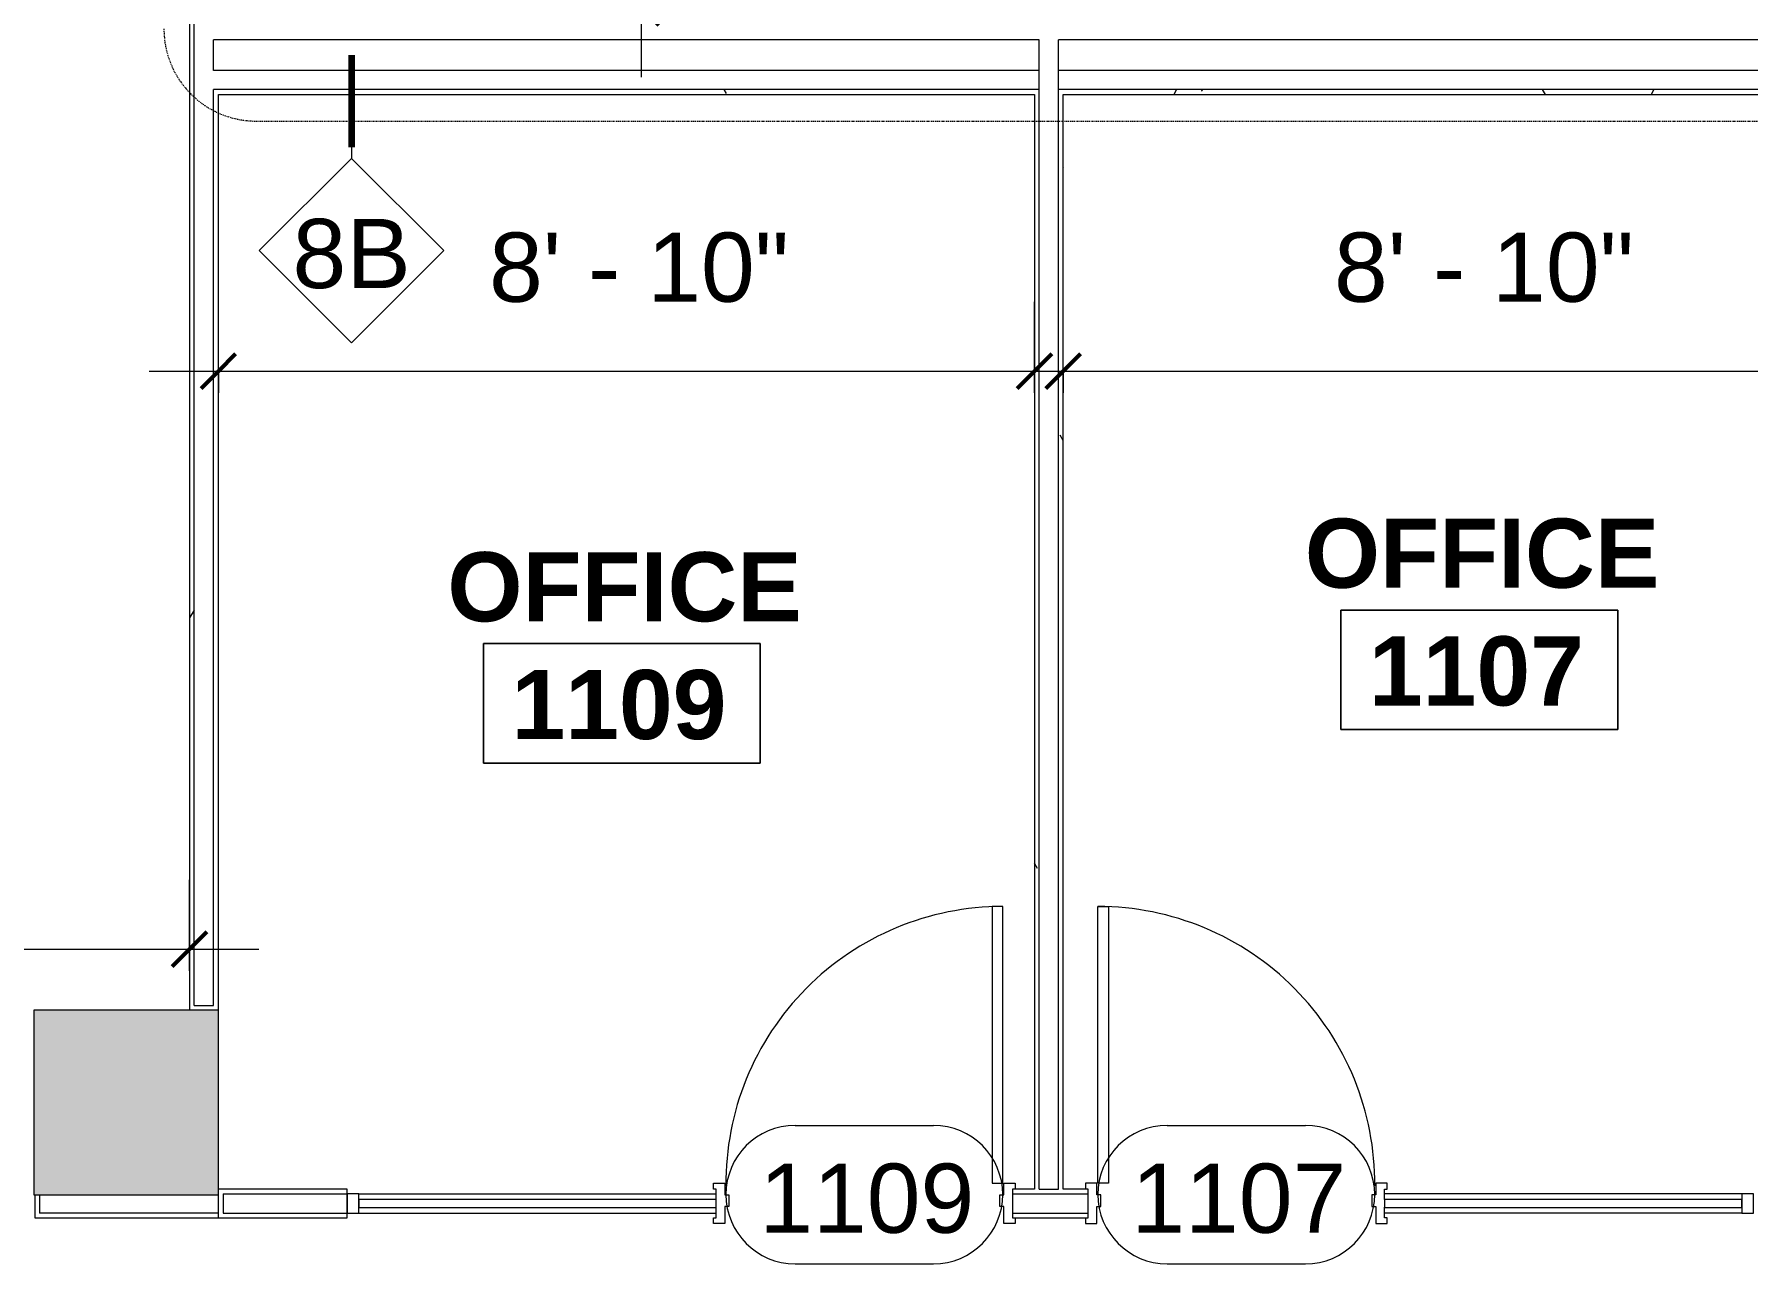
# Model space of a CAD drawing. Header units: inches. Extents: x 6664 to 8130, y 209 to 1287.
# Drawn here: x 7410.1 to 7632.9, y 459.4 to 619.3 of the extents above; entities that cross this region are included whole.
import ezdxf

# ---------------------------------------------------------------- set-up
doc = ezdxf.new("R2010")
doc.units = ezdxf.units.IN
doc.header["$MEASUREMENT"] = 0
doc.linetypes.add('Dash Dot 3_16_', pattern=[0.3125, 0.1875, -0.0625, 0, -0.0625])
for name, color, linetype, lineweight in [('A-ANNO-DIMS', 211, 'Continuous', 9), ('A-ANNO-DIMS-96', 211, 'Continuous', 9), ('A-ANNO-SYMB', 150, 'Continuous', 9), ('A-AREA-IDEN', 2, 'Continuous', 9), ('A-DOOR', 31, 'Continuous', 13), ('A-DOOR-IDEN', 31, 'Continuous', 9), ('A-GLAZ-CURT', 52, 'Continuous', 9), ('A-GLAZ-CWMG', 51, 'Continuous', 9), ('A-WALL', 113, 'Continuous', 13), ('A-WALL-IDEN', 211, 'Continuous', 9), ('A-WALL-PATT', 111, 'Continuous', 13), ('I-WALL', 2, 'Continuous', 9), ('S-COLS', 52, 'Continuous', 13)]:
    doc.layers.add(name, color=color, linetype=linetype, lineweight=lineweight)
doc.styles.add('Swis721 Lt BT', font='swissl.ttf', dxfattribs={"height": 9})
doc.styles.add('Swis721 Lt BT_B', font='', dxfattribs={"height": 9})
doc.styles.get('Swis721 Lt BT_B').set_extended_font_data('Swis721 Lt BT', bold=True)
doc.dimstyles.new('OTJ_-_3_32__Linear__1__Tolerance', dxfattribs={"dimscale": 12, "dimtxt": 9.497835, "dimasz": 0.375, "dimexe": 0.75, "dimexo": 0.5, "dimgap": 0.5, "dimtad": 1, "dimdec": 0, "dimzin": 3, "dimdsep": 46, "dimlunit": 4, "dimtxsty": 'Swis721 Lt BT', "dimblk1": 'OBLIQUE', "dimblk2": 'OBLIQUE', "dimsah": 1, "dimcen": 0.09, "dimdle": 0.75, "dimazin": 0, "dimtfac": 1, "dimtdec": 4, "dimtix": 1, "dimtmove": 0, "dimatfit": 3, "dimfxl": 1, "dimtvp": 1, "dimfrac": 2, "dimtolj": 1, "dimtzin": 0, "dimarcsym": 2})
pattern_1 = [(0, (0, 0), (30.72, 7.68), [1.267, -21.773, 1.267, -21.773, -122.88]), (0, (0, 0), (30.72, 7.68), [-46.08, 1.267, -44.813, 1.267, -21.773, -53.76]), (0, (0, 0), (30.72, 7.68), [-115.2, 1.267, -14.093, 1.267, -37.133]), (120, (11.52, 3.84), (-22.011075, 22.7643004), [1.267, -21.773, 1.267, -21.773, -122.88]), (120, (11.52, 3.84), (-22.011075, 22.7643004), [-46.08, 1.267, -44.813, 1.267, -21.773, -53.76]), (120, (11.52, 3.84), (-22.011075, 22.7643004), [-115.2, 1.267, -14.093, 1.267, -37.133]), (240, (15.36, 19.2), (-8.708925, -30.4443004), [1.267, -21.773, 1.267, -21.773, -122.88]), (240, (15.36, 19.2), (-8.708925, -30.4443004), [-46.08, 1.267, -44.813, 1.267, -21.773, -53.76]), (240, (15.36, 19.2), (-8.708925, -30.4443004), [-115.2, 1.267, -14.093, 1.267, -37.133])]

# ---------------------------------------------------------------- blocks, each defined once
blk = doc.blocks.new('Concrete-Rectangular-Column - 24 x 24-7727722-11th FLOOR CONSTRUCTION')
at = {"layer": 'S-COLS', "lineweight": 9}
blk.add_hatch(color=7, dxfattribs=at).paths.add_polyline_path([(12, -12), (12, 12), (-12, 12), (-12, -12)], flags=0)
at = {"layer": 'S-COLS', "color": 8, "lineweight": 20}
for p, q in [((12, 12), (-12, 12)), ((-12, 12), (-12, -12)), ((12, -12), (12, 12)), ((-12, -12), (12, -12))]:
    blk.add_line(p, q, dxfattribs=at)
blk = doc.blocks.new('System Panel - Glazed-8515452-11th FLOOR CONSTRUCTION')
at = {"layer": 'A-GLAZ-CURT', "lineweight": 13}
for p, q in [((23.25, 0.5), (-23.25, 0.5)), ((-23.25, 0.5), (-23.25, -0.5)), ((23.25, -0.5), (23.25, 0.5)), ((-23.25, -0.5), (23.25, -0.5))]:
    blk.add_line(p, q, dxfattribs=at)
blk = doc.blocks.new('Door - Single - Solid Door - wood-8514986-11th FLOOR CONSTRUCTION')
at = {"layer": 'A-DOOR', "lineweight": 9}
for p, q in [((-15.63, 2.54), (-14.13, 2.54)), ((-15.63, 1.79), (-15.63, 2.54)), ((-14.13, 2.54), (-14.13, 0.29)), ((22.12, 2.54), (23.62, 2.54)), ((22.12, 0.29), (22.12, 2.54)), ((23.62, 2.54), (23.62, 1.79)), ((-14.13, 0.29), (-13.63, 0.29)), ((-13.63, 0.29), (-13.63, -1.21)), ((21.62, 0.29), (22.12, 0.29)), ((21.62, -1.21), (21.62, 0.29)), ((23.24, 1.79), (23.24, 0.41)), ((23.62, 1.79), (23.24, 1.79)), ((-15.63, -2.71), (-15.63, -1.96)), ((-14.13, -1.21), (-14.13, -2.71)), ((-13.63, -1.21), (-14.13, -1.21)), ((22.12, -1.21), (21.62, -1.21)), ((22.12, -2.71), (22.12, -1.21)), ((23.24, -0.59), (23.24, -1.96)), ((23.24, -1.96), (23.62, -1.96)), ((23.62, -1.96), (23.62, -2.71)), ((-14.13, -2.71), (-15.63, -2.71)), ((23.62, -2.71), (22.12, -2.71))]:
    blk.add_line(p, q, dxfattribs=at)
at = {"layer": 'A-DOOR'}
for p, q in [((-12.63, -2.71), (-14.01, -2.71)), ((-14.01, -2.71), (-14.01, -38.71)), ((-12.63, -38.71), (-12.63, -2.71)), ((-14.01, -38.71), (-12.63, -38.71))]:
    blk.add_line(p, q, dxfattribs=at)
at = {"layer": 'A-DOOR', "lineweight": 9}
blk.add_arc((-14.01, -2.71), 36, 270, 0.5, dxfattribs=at)
blk = doc.blocks.new('Door - Single - Solid Door - wood-8514984-11th FLOOR CONSTRUCTION')
at = {"layer": 'A-DOOR'}
for p, q in [((-14.01, 38.71), (-12.63, 38.71)), ((-14.01, 2.71), (-14.01, 38.71)), ((-12.63, 38.71), (-12.63, 2.71)), ((-12.63, 2.71), (-14.01, 2.71))]:
    blk.add_line(p, q, dxfattribs=at)
at = {"layer": 'A-DOOR', "lineweight": 9}
for p, q in [((-15.63, 2.71), (-15.63, 1.96)), ((-14.13, 2.71), (-15.63, 2.71)), ((-14.13, 1.21), (-14.13, 2.71)), ((23.62, 2.71), (22.12, 2.71)), ((22.12, 2.71), (22.12, 1.21)), ((23.62, 1.96), (23.62, 2.71)), ((-13.63, 1.21), (-14.13, 1.21)), ((-13.63, -0.29), (-13.63, 1.21)), ((22.12, 1.21), (21.62, 1.21)), ((21.62, 1.21), (21.62, -0.29)), ((23.24, 0.59), (23.24, 1.96)), ((23.24, 1.96), (23.62, 1.96)), ((-15.63, -1.79), (-15.63, -2.54)), ((-14.13, -2.54), (-14.13, -0.29)), ((-14.13, -0.29), (-13.63, -0.29)), ((21.62, -0.29), (22.12, -0.29)), ((22.12, -0.29), (22.12, -2.54)), ((23.24, -1.79), (23.24, -0.41)), ((23.62, -1.79), (23.24, -1.79)), ((23.62, -2.54), (23.62, -1.79)), ((-15.63, -2.54), (-14.13, -2.54)), ((22.12, -2.54), (23.62, -2.54))]:
    blk.add_line(p, q, dxfattribs=at)
blk.add_arc((-14.01, 2.71), 36, 359.5, 90, dxfattribs=at)
blk = doc.blocks.new('Rectangular Mullion - 1_5_ x 2_5_ rectangular-8515453-11th FLOOR CONSTRUCTION')
at = {"layer": 'A-GLAZ-CWMG', "lineweight": 20}
for p, q in [((-1.5, 1.25), (0, 1.25)), ((-1.5, -1.25), (-1.5, 1.25)), ((0, 1.25), (0, -1.25)), ((0, -1.25), (-1.5, -1.25))]:
    blk.add_line(p, q, dxfattribs=at)
blk = doc.blocks.new('Rectangular Mullion - 1_5_ x 2_5_ rectangular-8515451-11th FLOOR CONSTRUCTION')
at = {"layer": 'A-GLAZ-CWMG'}
for p, q in [((7508.2, 401.61), (7461.7, 401.61)), ((7508.2, 399.11), (7461.7, 399.11))]:
    blk.add_line(p, q, dxfattribs=at)
blk = doc.blocks.new('Room Tag - Room Name and Number-3379422-11th FLOOR CONSTRUCTION')
at = {"layer": 'A-AREA-IDEN'}
for p, q in [((-0.1881, -0.1636), (-0.1881, -0.0018)), ((-0.1881, -0.0018), (0.1869, -0.0018)), ((0.1869, -0.0018), (-0.1881, -0.0018)), ((-0.1881, -0.0018), (-0.1881, -0.1636)), ((0.1869, -0.0018), (0.1869, -0.1636)), ((0.1869, -0.1636), (0.1869, -0.0018)), ((0.1869, -0.1636), (-0.1881, -0.1636)), ((-0.1881, -0.1636), (0.1869, -0.1636))]:
    blk.add_line(p, q, dxfattribs=at)
blk = doc.blocks.new('Door Tag - Door Tag-41184-11th FLOOR CONSTRUCTION')
at = {"layer": 'A-DOOR-IDEN'}
for p, q in [((-0.09375, 0.09375), (0.09375, 0.09375)), ((-0.09375, -0.09375), (0.09375, -0.09375))]:
    blk.add_line(p, q, dxfattribs=at)
for centre, start, end in [((-0.09375, 0), 90, 270), ((0.09375, 0), 270, 90)]:
    blk.add_arc(centre, 0.09375, start, end, dxfattribs=at)
blk = doc.blocks.new('Wall Tag - 1_4_-62626-11th FLOOR CONSTRUCTION')
at = {"layer": 'A-WALL-IDEN'}
for p, q in [((-0.125, 0), (0, 0.125)), ((0, 0.125), (0.125, 0)), ((-0.125, 0), (0, -0.125)), ((0, -0.125), (0.125, 0))]:
    blk.add_line(p, q, dxfattribs=at)
blk = doc.blocks.new('DIMBLOCK6-11th FLOOR CONSTRUCTION')
at = {"layer": 'A-ANNO-DIMS-96'}
for p, q in [((7135.86, 497.5), (7135.86, 509.31)), ((7430.24, 497.5), (7430.24, 509.31)), ((7126.86, 500.31), (7439.24, 500.31)), ((7135.86, 500.31), (7135.86, 497.5)), ((7430.24, 500.31), (7430.24, 497.5))]:
    blk.add_line(p, q, dxfattribs=at)
at = {"layer": 'A-ANNO-DIMS-96', "lineweight": 50}
for p, q in [((7135.86, 500.31), (7138.11, 502.56)), ((7430.24, 500.31), (7432.49, 502.56)), ((7135.86, 500.31), (7133.61, 498.06)), ((7430.24, 500.31), (7427.99, 498.06))]:
    blk.add_line(p, q, dxfattribs=at)
at = {"layer": 'A-ANNO-DIMS-96', "color": 0, "insert": (7265.19, 518.33), "char_height": 9, "width": 42.8759, "attachment_point": 1, "line_spacing_factor": 1.005062, "style": 'Swis721 Lt BT'}
blk.add_mtext('24\' - 6"', dxfattribs=at)
blk = doc.blocks.new('_Oblique')
at = {"color": 0, "linetype": 'ByBlock', "lineweight": -2}
blk.add_line((-0.5, -0.5), (0.5, 0.5), dxfattribs=at)
blk = doc.blocks.new('DIMBLOCK14-11th FLOOR CONSTRUCTION')
at = {"layer": 'A-ANNO-DIMS-96'}
for p, q in [((7489.01, 613.74), (7489.01, 857.23)), ((7491.83, 848.23), (7480.01, 848.23)), ((7489.01, 848.23), (7491.83, 848.23)), ((7491.83, 622.74), (7480.01, 622.74)), ((7489.01, 622.74), (7491.83, 622.74))]:
    blk.add_line(p, q, dxfattribs=at)
at = {"layer": 'A-ANNO-DIMS-96', "lineweight": 50}
for p, q in [((7489.01, 848.23), (7486.76, 850.48)), ((7489.01, 848.23), (7491.26, 845.98)), ((7489.01, 622.74), (7486.76, 624.99)), ((7489.01, 622.74), (7491.26, 620.49))]:
    blk.add_line(p, q, dxfattribs=at)
at = {"layer": 'A-ANNO-DIMS-96', "color": 0, "insert": (7471, 717.62), "char_height": 9, "width": 42.8759, "attachment_point": 1, "rotation": 90, "line_spacing_factor": 1.005062, "style": 'Swis721 Lt BT'}
blk.add_mtext('18\' - 9"', dxfattribs=at)
blk = doc.blocks.new('DIMBLOCK20-11th FLOOR CONSTRUCTION')
at = {"layer": 'A-ANNO-DIMS-96'}
for p, q in [((7543.86, 572.69), (7543.86, 584.51)), ((7649.99, 572.69), (7649.99, 584.51)), ((7534.86, 575.51), (7658.99, 575.51)), ((7543.86, 575.51), (7543.86, 572.69)), ((7649.99, 575.51), (7649.99, 572.69))]:
    blk.add_line(p, q, dxfattribs=at)
at = {"layer": 'A-ANNO-DIMS-96', "lineweight": 50}
for p, q in [((7543.86, 575.51), (7546.11, 577.76)), ((7649.99, 575.51), (7652.24, 577.76)), ((7543.86, 575.51), (7541.61, 573.26)), ((7649.99, 575.51), (7647.74, 573.26))]:
    blk.add_line(p, q, dxfattribs=at)
at = {"layer": 'A-ANNO-DIMS-96', "color": 0, "insert": (7579.06, 593.52), "char_height": 9, "width": 42.8759, "attachment_point": 1, "line_spacing_factor": 1.005062, "style": 'Swis721 Lt BT'}
blk.add_mtext('8\' - 10"', dxfattribs=at)
blk = doc.blocks.new('DIMBLOCK21-11th FLOOR CONSTRUCTION')
at = {"layer": 'A-ANNO-DIMS-96'}
for p, q in [((7433.99, 572.69), (7433.99, 584.51)), ((7540.11, 572.69), (7540.11, 584.51)), ((7424.99, 575.51), (7549.11, 575.51)), ((7433.99, 575.51), (7433.99, 572.69)), ((7540.11, 575.51), (7540.11, 572.69))]:
    blk.add_line(p, q, dxfattribs=at)
at = {"layer": 'A-ANNO-DIMS-96', "lineweight": 50}
for p, q in [((7433.99, 575.51), (7436.24, 577.76)), ((7540.11, 575.51), (7542.36, 577.76)), ((7433.99, 575.51), (7431.74, 573.26)), ((7540.11, 575.51), (7537.86, 573.26))]:
    blk.add_line(p, q, dxfattribs=at)
at = {"layer": 'A-ANNO-DIMS-96', "color": 0, "insert": (7469.19, 593.52), "char_height": 9, "width": 42.8759, "attachment_point": 1, "line_spacing_factor": 1.005062, "style": 'Swis721 Lt BT'}
blk.add_mtext('8\' - 10"', dxfattribs=at)

msp = doc.modelspace()

# ---------------------------------------------------------------- hatches: boundary and pattern name
at = {"layer": 'A-WALL-PATT', "lineweight": 9}
h = msp.add_hatch(dxfattribs=at)
h.set_pattern_fill('FP_1', color=256, style=0, pattern_type=2)
h.set_pattern_definition(pattern_1)
h.paths.add_polyline_path([(7433.36, 492.36), (7433.36, 492.98), (7430.86, 492.98), (7430.84, 708.11), (7430.24, 708.11), (7430.24, 492.36), (7433.36, 492.36)], flags=0)
h.paths.add_polyline_path([(7430.24, 732.11), (7433.36, 732.11), (7433.36, 732.36), (7430.24, 732.36)], flags=0)
h = msp.add_hatch(dxfattribs=at)
h.set_pattern_fill('FP_1', color=256, style=0, pattern_type=2)
h.set_pattern_definition(pattern_1)
h.paths.add_polyline_path([(7433.99, 492.36), (7433.99, 612.11), (7433.36, 612.09), (7433.36, 492.36)], flags=0)
h.paths.add_polyline_path([(7433.36, 621.11), (7433.99, 621.11), (7433.99, 708.11), (7433.36, 708.11), (7433.36, 621.12)], flags=0)
h.paths.add_polyline_path([(7433.36, 732.11), (7433.99, 732.11), (7433.99, 732.36), (7433.36, 732.36)], flags=0)
h = msp.add_hatch(dxfattribs=at)
h.set_pattern_fill('FP_1', color=256, style=0, pattern_type=2)
h.set_pattern_definition(pattern_1)
h.paths.add_polyline_path([(7650.61, 611.48), (7650.61, 612.11), (7543.24, 612.11), (7543.24, 611.48), (7649.99, 611.48)], flags=0)
h.paths.add_polyline_path([(7653.74, 611.48), (7708.24, 611.48), (7708.24, 612.11), (7653.11, 612.11), (7653.11, 611.48)], flags=0)
h.paths.add_polyline_path([(7472.6, 611.48), (7540.74, 611.48), (7540.74, 612.11), (7433.99, 612.11), (7433.99, 611.48), (7457.99, 611.48)], flags=0)
h = msp.add_hatch(dxfattribs=at)
h.set_pattern_fill('FP_1', color=256, style=0, pattern_type=2)
h.set_pattern_definition(pattern_1)
h.paths.add_polyline_path([(7540.11, 469.11), (7540.74, 469.11), (7540.74, 611.48), (7540.11, 611.48), (7540.11, 600.05)], flags=0)
h = msp.add_hatch(dxfattribs=at)
h.set_pattern_fill('FP_1', color=256, style=0, pattern_type=2)
h.set_pattern_definition(pattern_1)
h.paths.add_polyline_path([(7543.86, 469.11), (7543.86, 611.48), (7543.24, 611.48), (7543.24, 469.11)], flags=0)
h = msp.add_hatch(dxfattribs=at)
h.set_pattern_fill('FP_1', color=256, style=0, pattern_type=2)
h.set_pattern_definition(pattern_1)
h.paths.add_polyline_path([(7708.24, 465.36), (7711.36, 465.36), (7711.36, 465.98), (7649.99, 465.98), (7649.99, 465.36), (7680.53, 465.36)], flags=0)
h.paths.add_polyline_path([(7410.74, 465.36), (7433.99, 465.36), (7433.99, 465.98), (7410.74, 465.98), (7410.71, 468.36), (7410.11, 468.36), (7410.11, 465.36)], flags=0)
h = msp.add_hatch(dxfattribs=at)
h.set_pattern_fill('FP_1', color=256, style=0, pattern_type=2)
h.set_pattern_definition(pattern_1)
h.paths.add_polyline_path([(7649.99, 465.36), (7649.99, 465.98), (7633.61, 465.98), (7633.61, 465.36), (7649.36, 465.36)], flags=0)
h.paths.add_polyline_path([(7540.11, 465.36), (7547.11, 465.36), (7547.11, 465.98), (7537.24, 465.98), (7537.24, 465.36)], flags=0)
h.paths.add_polyline_path([(7433.99, 465.36), (7450.74, 465.36), (7450.74, 465.98), (7433.99, 465.98)], flags=0)

# ---------------------------------------------------------------- linework, layer by layer
at = {"layer": 'A-ANNO-SYMB', "linetype": 'Dash Dot 3_16_'}
msp.add_line((7438.91, 608.02), (7712.33, 608.02), dxfattribs=at)
msp.add_arc((7438.91, 620.02), 12, 180, 270, dxfattribs=at)
at = {"layer": 'A-WALL'}
for p, q in [((7430.86, 492.98), (7430.86, 708.11)), ((7433.36, 614.61), (7433.36, 618.61)), ((7540.74, 618.61), (7433.36, 618.61)), ((7540.74, 469.11), (7540.74, 618.61)), ((7543.24, 469.11), (7543.24, 618.61)), ((7650.61, 618.61), (7543.24, 618.61)), ((7540.74, 614.61), (7433.36, 614.61)), ((7650.61, 614.61), (7543.24, 614.61)), ((7433.36, 492.98), (7433.36, 612.11)), ((7540.74, 612.11), (7433.36, 612.11)), ((7650.61, 612.11), (7543.24, 612.11)), ((7430.86, 492.98), (7433.36, 492.98)), ((7410.74, 468.36), (7410.74, 465.98)), ((7434.61, 468.48), (7434.61, 465.98)), ((7434.61, 468.48), (7450.74, 468.48)), ((7537.24, 468.48), (7547.11, 468.48)), ((7540.74, 469.11), (7543.24, 469.11)), ((7433.99, 465.98), (7410.74, 465.98)), ((7434.61, 465.98), (7450.74, 465.98)), ((7537.24, 465.98), (7547.11, 465.98))]:
    msp.add_line(p, q, dxfattribs=at)
at = {"layer": 'A-WALL-IDEN', "lineweight": 90}
msp.add_line((7451.29, 616.61), (7451.29, 604.61), dxfattribs=at)
at = {"layer": 'A-WALL-IDEN'}
msp.add_line((7451.29, 616.61), (7451.29, 603.17), dxfattribs=at)
at = {"layer": 'I-WALL', "lineweight": 13}
for p, q in [((7430.24, 708.11), (7430.24, 492.36)), ((7433.99, 492.36), (7433.99, 611.48)), ((7433.99, 611.48), (7540.11, 611.48)), ((7540.11, 611.48), (7540.11, 469.11)), ((7543.86, 469.11), (7543.86, 611.48)), ((7543.86, 611.48), (7649.99, 611.48)), ((7410.11, 468.36), (7410.11, 465.36)), ((7450.74, 469.11), (7433.99, 469.11)), ((7433.99, 465.36), (7433.99, 468.36)), ((7450.74, 465.36), (7450.74, 469.11)), ((7540.11, 469.11), (7537.24, 469.11)), ((7537.24, 469.11), (7537.24, 465.36)), ((7547.11, 469.11), (7543.86, 469.11)), ((7547.11, 465.36), (7547.11, 469.11)), ((7410.11, 465.36), (7450.74, 465.36)), ((7537.24, 465.36), (7547.11, 465.36))]:
    msp.add_line(p, q, dxfattribs=at)

# ---------------------------------------------------------------- block references
at = {"layer": 'A-AREA-IDEN', "xscale": 95.99999999999994, "yscale": 95.99999999999994, "zscale": 95.99999999999994}
for p in [(7598.01, 544.6), (7486.51, 540.23)]:
    msp.add_blockref('Room Tag - Room Name and Number-3379422-11th FLOOR CONSTRUCTION', p, dxfattribs=at)
at = {"layer": 'A-DOOR', "rotation": 180}
msp.add_blockref('Door - Single - Solid Door - wood-8514986-11th FLOOR CONSTRUCTION', (7521.98, 467.15), dxfattribs=at)
at = {"layer": 'A-DOOR'}
msp.add_blockref('Door - Single - Solid Door - wood-8514984-11th FLOOR CONSTRUCTION', (7562.37, 467.15), dxfattribs=at)
at = {"layer": 'A-DOOR-IDEN', "xscale": 95.99999999999994, "yscale": 95.99999999999994, "zscale": 95.99999999999994}
for p in [(7517.99, 468.39), (7566.36, 468.39)]:
    msp.add_blockref('Door Tag - Door Tag-41184-11th FLOOR CONSTRUCTION', p, dxfattribs=at)
at = {"layer": 'A-GLAZ-CURT', "rotation": 180}
msp.add_blockref('System Panel - Glazed-8515452-11th FLOOR CONSTRUCTION', (7475.49, 467.23), dxfattribs=at)
at = {"layer": 'A-GLAZ-CURT'}
msp.add_blockref('System Panel - Glazed-8515452-11th FLOOR CONSTRUCTION', (7608.86, 467.23), dxfattribs=at)
at = {"layer": 'A-GLAZ-CWMG', "extrusion": (0, 0, -1)}
msp.add_blockref('Rectangular Mullion - 1_5_ x 2_5_ rectangular-8515453-11th FLOOR CONSTRUCTION', (-7450.74, 467.23), dxfattribs=at)
at = {"layer": 'A-GLAZ-CWMG', "rotation": 180}
msp.add_blockref('Rectangular Mullion - 1_5_ x 2_5_ rectangular-8515451-11th FLOOR CONSTRUCTION', (14960.44, 867.59), dxfattribs=at)
at = {"layer": 'A-GLAZ-CWMG'}
msp.add_blockref('Rectangular Mullion - 1_5_ x 2_5_ rectangular-8515451-11th FLOOR CONSTRUCTION', (123.91, 66.87), dxfattribs=at)
at = {"layer": 'A-GLAZ-CWMG', "extrusion": (0, 0, -1), "rotation": 180}
msp.add_blockref('Rectangular Mullion - 1_5_ x 2_5_ rectangular-8515453-11th FLOOR CONSTRUCTION', (-7633.61, 467.23), dxfattribs=at)
at = {"layer": 'A-WALL-IDEN', "xscale": 95.99999999999994, "yscale": 95.99999999999994, "zscale": 95.99999999999994}
msp.add_blockref('Wall Tag - 1_4_-62626-11th FLOOR CONSTRUCTION', (7451.29, 591.17), dxfattribs=at)
at = {"layer": 'S-COLS', "lineweight": 9}
msp.add_blockref('Concrete-Rectangular-Column - 24 x 24-7727722-11th FLOOR CONSTRUCTION', (7421.99, 480.36), dxfattribs=at)

# ---------------------------------------------------------------- texts
at = {"layer": 'A-AREA-IDEN', "char_height": 9, "attachment_point": 1, "style": 'Swis721 Lt BT_B'}
for s, insert, width in [('OFFICE', (7575.27, 556.32), 54.843), ('OFFICE', (7463.77, 551.95), 54.843), ('1107', (7583.6, 541), 33.936), ('1109', (7472.1, 536.63), 33.936)]:
    msp.add_mtext(s, dxfattribs=dict(at, insert=insert, width=width))
at = {"layer": 'A-DOOR-IDEN', "char_height": 9, "width": 32.724, "attachment_point": 1, "style": 'Swis721 Lt BT'}
for s, insert in [('1109', (7504.32, 472.42)), ('1107', (7552.7, 472.42))]:
    msp.add_mtext(s, dxfattribs=dict(at, insert=insert))
at = {"layer": 'A-WALL-IDEN', "insert": (7443.63, 595.3), "char_height": 9, "width": 18.18, "attachment_point": 1, "style": 'Swis721 Lt BT'}
msp.add_mtext('8B', dxfattribs=at)

# ---------------------------------------------------------------- dimensions: what is measured, and where the dimension line sits
at = {"layer": 'A-ANNO-DIMS'}
dim = msp.add_linear_dim(base=(7489.01, 848.23), p1=(7485.83, 622.74), p2=(7485.83, 848.23), angle=90, dimstyle='OTJ_-_3_32__Linear__1__Tolerance', override={"dimpost": '<>', "dimfxl": 225.49413}, dxfattribs=at)
dim.commit()
dim.dimension.update_dxf_attribs({"geometry": 'DIMBLOCK14-11th FLOOR CONSTRUCTION', "text_midpoint": (7478.39, 735.49)})
for base, p1, p2, override, picture, middle in [((7540.11, 575.51), (7433.99, 578.69), (7540.11, 578.69), {"dimpost": '<>', "dimfxl": 106.125}, 'DIMBLOCK21-11th FLOOR CONSTRUCTION', (7487.05, 586.13)), ((7649.99, 575.51), (7543.86, 578.69), (7649.99, 578.69), {"dimpost": '<>', "dimfxl": 106.125}, 'DIMBLOCK20-11th FLOOR CONSTRUCTION', (7596.93, 586.13)), ((7430.24, 500.31), (7135.86, 503.5), (7430.24, 503.5), {"dimpost": '<>', "dimfxl": 294.375}, 'DIMBLOCK6-11th FLOOR CONSTRUCTION', (7283.05, 510.94))]:
    dim = msp.add_linear_dim(base=base, p1=p1, p2=p2, dimstyle='OTJ_-_3_32__Linear__1__Tolerance', override=override, dxfattribs=at)
    dim.commit()
    dim.dimension.update_dxf_attribs({"geometry": picture, "text_midpoint": middle})

doc.saveas('drawing.dxf')
